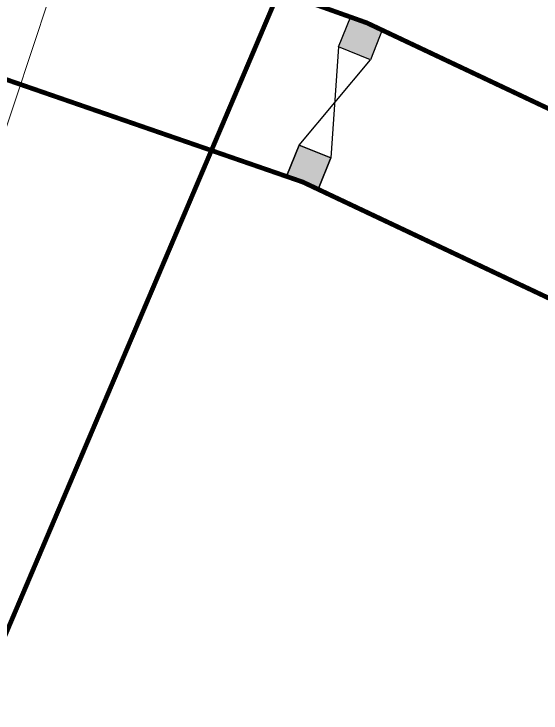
# Model space of a CAD drawing. Header units: inches. Extents: x 350994 to 353538, y 1581369 to 1583842.
# Drawn here: x 351692.67 to 351703.88, y 1583554.28 to 1583569.13 of the extents above; entities that cross this region are included whole.
import ezdxf

# ---------------------------------------------------------------- set-up
doc = ezdxf.new("R2010")
doc.units = ezdxf.units.IN
doc.header["$MEASUREMENT"] = 0
for name, pattern in [('1', [0]), ('ACAD_ISO02W100', [15, 12, -3]), ('ACAD_ISO03W100', [30, 12, -18])]:
    doc.linetypes.add(name, pattern=pattern)
for name, color, linetype in [('CW', 94, '1'), ('EP TF', 5, 'Continuous'), ('GATE', 255, 'Continuous'), ("ROAD'S", 1, '1')]:
    doc.layers.add(name, color=color, linetype=linetype)
doc.styles.get("Standard").update_dxf_attribs({"font": 'arial.ttf'})
doc.linetypes.add('SILT_FENCE', pattern='A,0.5,-0.2,["EP",Standard,S=0.1,R=0,X=-0.1,Y=-0.05],-0.2', length=0.9)

# ---------------------------------------------------------------- blocks, each defined once
blk = doc.blocks.new('gate')
h = blk.add_hatch(color=0)
h.paths.add_polyline_path([(0.5, 0.1625090682908317), (0.8121325287041472, 0.1625090682908317), (0.8121325287041472, -0.1625090682908317), (0.5, -0.1625090682908317)])
h.paths.add_polyline_path([(-0.8121325287041472, 0.1625090682908317), (-0.5, 0.1625090682908317), (-0.5, -0.1625090682908317), (-0.8121325287041472, -0.1625090682908317)])
at = {"color": 0}
blk.add_lwpolyline([(-0.5, 0.1625090682908317), (-0.8121325287041472, 0.1625090682908317), (-0.8121325287041472, -0.1625090682908317), (-0.5, -0.1625090682908317), (-0.5, 0.1625090682908317), (0.5, -0.1625090682908317), (0.5, 0.1625090682908317), (0.8121325287041472, 0.1625090682908317), (0.8121325287041472, -0.1625090682908317), (0.5, -0.1625090682908317), (0.5, 0.1625090682908317), (-0.5, -0.1625090682908317)], dxfattribs=at)
for points in [[(-0.8121325287041472, 0.1625090682908317), (-0.5, 0.1625090682908317), (-0.5, -0.1625090682908317), (-0.8121325287041472, -0.1625090682908317)], [(0.5, 0.1625090682908317), (0.8121325287041472, 0.1625090682908317), (0.8121325287041472, -0.1625090682908317), (0.5, -0.1625090682908317)]]:
    blk.add_lwpolyline(points, close=True, dxfattribs=at)

msp = doc.modelspace()

# ---------------------------------------------------------------- linework, layer by layer
at = {"layer": 'CW', "linetype": 'ACAD_ISO03W100', "lineweight": 5, "ltscale": 0.1, "const_width": 0.1}
msp.add_lwpolyline([(351773.7305933399, 1583505.747041458), (351791.1984461595, 1583545.927222649), (351707.0832960667, 1583590.227226255), (351688.6263413339, 1583546.859452252), (351693.6390963132, 1583544.401037422)], dxfattribs=at)
at = {"layer": 'EP TF', "color": 252, "linetype": 'SILT_FENCE', "lineweight": 5, "ltscale": 6, "elevation": 113.043921}
msp.add_lwpolyline([(351445.0663327017, 1582827.530130571), (351461.8848053417, 1582877.561763473), (351478.8402184159, 1582928.40869232), (351495.2812756062, 1582976.378480692), (351513.1312545467, 1583028.233362549), (351530.9069995629, 1583079.050550769), (351553.1779997635, 1583146.847408535), (351559.8181628567, 1583166.633766417), (351568.7887209355, 1583193.104443551), (351576.5052625609, 1583216.751429266), (351588.9680547421, 1583253.116893928), (351608.7171781959, 1583313.215284182), (351618.4363920419, 1583343.136851575), (351695.2585381628, 1583575.025861955)], dxfattribs=at)
at = {"layer": "ROAD'S", "linetype": 'ACAD_ISO02W100', "lineweight": 5, "ltscale": 0.2, "const_width": 0.1}
for points in [[(351729.5249918913, 1583555.091229431), (351700.1706829646, 1583568.939698527), (351692.817726302, 1583571.556058356)], [(351691.5725146763, 1583568.058207695), (351698.8105390921, 1583565.557265969), (351728.1648480187, 1583551.708796874)]]:
    msp.add_lwpolyline(points, dxfattribs=at)

# ---------------------------------------------------------------- block references
at = {"layer": 'GATE', "lineweight": 5, "extrusion": (-0.04634314920490627, -0.00906360051380132, 0.9988844596185779), "xscale": 2.245241302382546, "yscale": 2.245241302484015, "zscale": 2.245241302325787, "rotation": 146.9987572298049}
msp.add_blockref('gate', (-1486618.606513763, 648389.4610371053, -30561.34688816576), dxfattribs=at)

doc.saveas('drawing.dxf')
